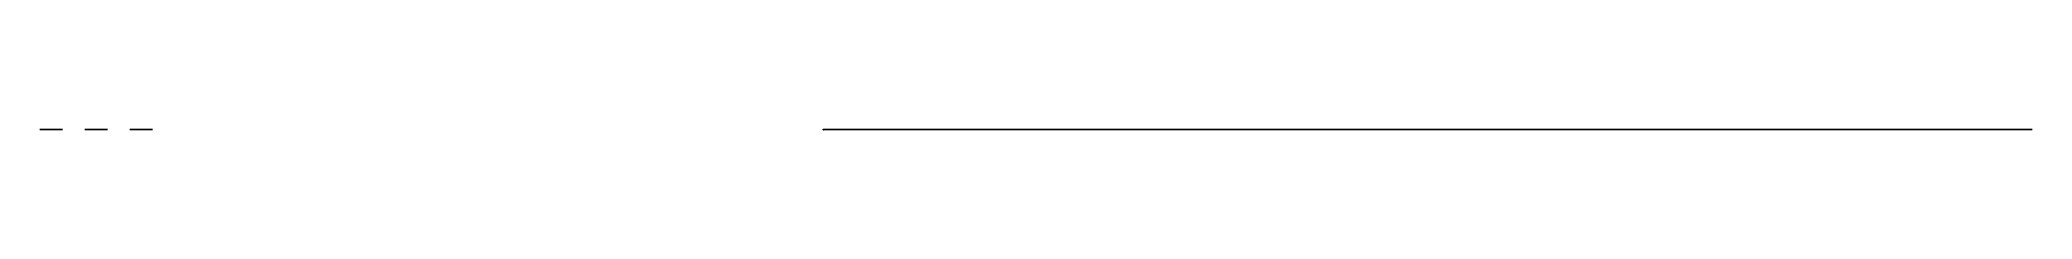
# Model space of a CAD drawing. Header units: millimetres. Extents: x -161 to 248, y 0 to 0.
import ezdxf

# ---------------------------------------------------------------- set-up
doc = ezdxf.new("R2010")
doc.units = ezdxf.units.MM
doc.header["$MEASUREMENT"] = 0
doc.layers.add('Drip tray 2 v30_Sketch1', color=7, linetype='Continuous')

msp = doc.modelspace()

# ---------------------------------------------------------------- linework, layer by layer
at = {"layer": 'Drip tray 2 v30_Sketch1'}
for p, q in [((-160.7, 0, -101), (-156.08, 0, -101)), ((-151.46, 0, -101), (-146.84, 0, -101)), ((-137.61, 0, -101), (-142.22, 0, -101)), ((248, 0, -158), (0, 0, -158)), ((0, 0, -158), (0, 0)), ((0, 0), (248, 0)), ((241, 0, -5), (7, 0, -5)), ((7, 0, -5), (7, 0, -108)), ((7, 0, -108), (241, 0, -108)), ((9, 0, -7), (9, 0, -106)), ((239, 0, -7), (9, 0, -7)), ((9, 0, -106), (239, 0, -106)), ((25, 0, -63), (9, 0, -63)), ((9, 0, -106), (9, 0, -158)), ((9, 0, -148), (25, 0, -148)), ((25, 0, -68), (9, 0, -68)), ((10.65, 0, -68), (10.65, 0, -148)), ((12, 0, -10), (12, 0, -63)), ((12, 0, -10), (236, 0, -10)), ((124, 0, -56.5), (12, 0, -56.5)), ((36.54, 0, -103), (12, 0, -60.5)), ((12, 0, -56.5), (38.85, 0, -103)), ((36.54, 0, -10), (12, 0, -52.5)), ((12, 0, -56.5), (38.85, 0, -10)), ((12, 0, -12), (236, 0, -12)), ((64.54, 0, -58.5), (12, 0, -58.5)), ((13.15, 0, -54.5), (64.54, 0, -54.5)), ((14, 0, -10), (14, 0, -56.5)), ((17.77, 0, -46.5), (14, 0, -39.96)), ((50.68, 0, -30.5), (14, 0, -30.5)), ((27.01, 0, -30.5), (14, 0, -7.96)), ((43.75, 0, -18.5), (14, 0, -18.5)), ((57.61, 0, -42.5), (14, 0, -42.5)), ((41.44, 0, -14.5), (14, 0, -14.5)), ((46.06, 0, -22.5), (14, 0, -22.5)), ((55.3, 0, -38.5), (14, 0, -38.5)), ((59.92, 0, -46.5), (14, 0, -46.5)), ((52.99, 0, -34.5), (14, 0, -34.5)), ((20.08, 0, -42.5), (14, 0, -31.96)), ((14, 0, -15.96), (23.55, 0, -32.5)), ((24.7, 0, -34.5), (14, 0, -15.96)), ((48.37, 0, -26.5), (14, 0, -26.5)), ((14, 0, -23.96), (21.24, 0, -36.5)), ((14, 0, -31.96), (18.93, 0, -40.5)), ((14, 0, -39.96), (16.62, 0, -44.5)), ((22.39, 0, -38.5), (14, 0, -23.96)), ((14, 0, -15.96), (14, 0, -23.96)), ((14, 0, -31.96), (14, 0, -39.96)), ((40, 0, -12), (14.31, 0, -56.5)), ((14.31, 0, -56.5), (40, 0, -101)), ((38.85, 0, -14), (15.46, 0, -54.5)), ((15.46, 0, -54.5), (18.35, 0, -54.5)), ((15.46, 0, -58.5), (18.35, 0, -58.5)), ((18.06, 0, -63), (15.46, 0, -58.5)), ((16.33, 0, -12), (20.95, 0, -12)), ((16.33, 0, -12), (25.86, 0, -28.5)), ((18.93, 0, -40.5), (16.62, 0, -44.5)), ((40.29, 0, -96.5), (17.2, 0, -56.5)), ((20.95, 0, -63), (18.06, 0, -63)), ((40.29, 0, -16.5), (18.35, 0, -54.5)), ((18.35, 0, -58.5), (20.95, 0, -63)), ((29.32, 0, -26.5), (19.79, 0, -10)), ((20.95, 0, -12), (28.17, 0, -24.5)), ((23.55, 0, -32.5), (21.24, 0, -36.5)), ((43.75, 0, -94.5), (21.81, 0, -56.5)), ((22.97, 0, -54.5), (27.59, 0, -54.5)), ((42.6, 0, -20.5), (22.97, 0, -54.5)), ((42.6, 0, -92.5), (22.97, 0, -58.5)), ((22.97, 0, -58.5), (27.59, 0, -58.5)), ((23.35, 0, -68), (23.35, 0, -148)), ((31.63, 0, -22.5), (24.41, 0, -10)), ((25, 0, -106), (25, 0, -63)), ((25, 0, -103), (223, 0, -103)), ((25, 0, -106), (25, 0, -158)), ((25, 0, -111), (223, 0, -111)), ((25, 0, -155), (223, 0, -155)), ((25, 0, -101), (25, 0, -97.98)), ((29.32, 0, -90.5), (25, 0, -97.98)), ((39.14, 0, -98.5), (25, 0, -98.5)), ((41.44, 0, -94.5), (25, 0, -94.5)), ((25, 0, -97.98), (29.32, 0, -90.5)), ((46.06, 0, -86.5), (25, 0, -86.5)), ((27.01, 0, -86.5), (25, 0, -89.98)), ((25, 0, -83.02), (25, 0, -89.98)), ((27.01, 0, -86.5), (25, 0, -83.02)), ((37.69, 0, -101), (25, 0, -101)), ((25, 0, -89.98), (27.01, 0, -86.5)), ((43.75, 0, -90.5), (25, 0, -90.5)), ((25, 0, -101), (27.88, 0, -101)), ((25, 0, -75.02), (25, 0, -70.02)), ((25, 0, -70.02), (40.29, 0, -96.5)), ((38.85, 0, -99), (25, 0, -75.02)), ((25.57, 0, -12), (30.19, 0, -12)), ((25.57, 0, -12), (30.48, 0, -20.5)), ((28.17, 0, -24.5), (25.86, 0, -28.5)), ((46.06, 0, -90.5), (26.43, 0, -56.5)), ((31.63, 0, -94.5), (26.72, 0, -103)), ((44.91, 0, -24.5), (27.59, 0, -54.5)), ((27.59, 0, -58.5), (44.91, 0, -88.5)), ((27.88, 0, -101), (31.63, 0, -94.5)), ((28, 0, -108), (28, 0, -158)), ((28, 0, -155), (32, 0, -155)), ((32, 0, -111), (28, 0, -111)), ((28, 0, -111), (28, 0, -155)), ((33.94, 0, -18.5), (29.03, 0, -10)), ((29.32, 0, -90.5), (31.63, 0, -94.5)), ((32.78, 0, -16.5), (30.19, 0, -12)), ((32.78, 0, -16.5), (30.48, 0, -20.5)), ((48.37, 0, -86.5), (31.05, 0, -56.5)), ((33.94, 0, -98.5), (31.34, 0, -103)), ((32, 0, -155), (32, 0, -111)), ((32.21, 0, -54.5), (36.83, 0, -54.5)), ((47.22, 0, -28.5), (32.21, 0, -54.5)), ((47.22, 0, -84.5), (32.21, 0, -58.5)), ((32.21, 0, -58.5), (36.83, 0, -58.5)), ((32.5, 0, -101), (35.38, 0, -101)), ((32.5, 0, -101), (33.94, 0, -98.5)), ((36.25, 0, -14.5), (33.65, 0, -10)), ((33.94, 0, -98.5), (35.38, 0, -101)), ((50.68, 0, -82.5), (35.67, 0, -56.5)), ((36, 0, -111), (36, 0, -155)), ((36, 0, -155), (40, 0, -155)), ((40, 0, -111), (36, 0, -111)), ((49.53, 0, -32.5), (36.83, 0, -54.5)), ((36.83, 0, -58.5), (49.53, 0, -80.5)), ((63.38, 0, -56.5), (37.69, 0, -12)), ((63.38, 0, -56.5), (37.69, 0, -101)), ((37.69, 0, -101), (223, 0, -101)), ((65.69, 0, -56.5), (38.85, 0, -103)), ((38.85, 0, -10), (65.69, 0, -56.5)), ((40.29, 0, -16.5), (38.85, 0, -14)), ((40.29, 0, -96.5), (38.85, 0, -99)), ((43.75, 0, -98.5), (39.14, 0, -98.5)), ((40, 0, -155), (40, 0, -111)), ((41.44, 0, -14.5), (40.29, 0, -16.5)), ((52.99, 0, -78.5), (40.29, 0, -56.5)), ((41.44, 0, -98.5), (40.29, 0, -96.5)), ((68, 0, -56.5), (41.16, 0, -10)), ((41.16, 0, -103), (68, 0, -56.5)), ((43.75, 0, -14.5), (41.44, 0, -14.5)), ((51.84, 0, -36.5), (41.44, 0, -54.5)), ((41.44, 0, -54.5), (46.06, 0, -54.5)), ((46.06, 0, -94.5), (41.44, 0, -94.5)), ((41.44, 0, -58.5), (46.06, 0, -58.5)), ((51.84, 0, -76.5), (41.44, 0, -58.5)), ((42.31, 0, -12), (43.75, 0, -14.5)), ((96, 0, -12), (42.31, 0, -12)), ((43.75, 0, -98.5), (42.31, 0, -101)), ((42.31, 0, -101), (96, 0, -101)), ((43.75, 0, -18.5), (42.6, 0, -20.5)), ((44.91, 0, -24.5), (42.6, 0, -20.5)), ((44.91, 0, -88.5), (42.6, 0, -92.5)), ((43.75, 0, -14.5), (97.44, 0, -14.5)), ((46.06, 0, -18.5), (43.75, 0, -18.5)), ((43.75, 0, -98.5), (97.44, 0, -98.5)), ((48.37, 0, -90.5), (43.75, 0, -90.5)), ((48, 0, -111), (44, 0, -111)), ((44, 0, -111), (44, 0, -155)), ((44, 0, -155), (48, 0, -155)), ((46.06, 0, -22.5), (44.91, 0, -24.5)), ((55.3, 0, -74.5), (44.91, 0, -56.5)), ((46.06, 0, -18.5), (48.37, 0, -22.5)), ((99.75, 0, -18.5), (46.06, 0, -18.5)), ((48.37, 0, -22.5), (46.06, 0, -22.5)), ((48.37, 0, -90.5), (46.06, 0, -94.5)), ((54.15, 0, -40.5), (46.06, 0, -54.5)), ((46.06, 0, -94.5), (99.75, 0, -94.5)), ((50.68, 0, -86.5), (46.06, 0, -86.5)), ((46.06, 0, -58.5), (54.15, 0, -72.5)), ((49.53, 0, -32.5), (47.22, 0, -28.5)), ((48.37, 0, -26.5), (47.22, 0, -28.5)), ((49.53, 0, -80.5), (47.22, 0, -84.5)), ((48, 0, -155), (48, 0, -111)), ((102.06, 0, -22.5), (48.37, 0, -22.5)), ((50.68, 0, -26.5), (48.37, 0, -26.5)), ((48.37, 0, -90.5), (102.06, 0, -90.5)), ((52.99, 0, -82.5), (48.37, 0, -82.5)), ((50.68, 0, -30.5), (49.53, 0, -32.5)), ((57.61, 0, -70.5), (49.53, 0, -56.5)), ((52.99, 0, -30.5), (50.68, 0, -26.5)), ((104.37, 0, -26.5), (50.68, 0, -26.5)), ((52.99, 0, -82.5), (50.68, 0, -86.5)), ((50.68, 0, -54.5), (55.3, 0, -54.5)), ((52.99, 0, -30.5), (50.68, 0, -30.5)), ((56.46, 0, -44.5), (50.68, 0, -54.5)), ((50.68, 0, -86.5), (104.37, 0, -86.5)), ((55.3, 0, -78.5), (50.68, 0, -78.5)), ((56.46, 0, -68.5), (50.68, 0, -58.5)), ((50.68, 0, -58.5), (55.3, 0, -58.5)), ((52.99, 0, -34.5), (51.84, 0, -36.5)), ((54.15, 0, -40.5), (51.84, 0, -36.5)), ((54.15, 0, -72.5), (51.84, 0, -76.5)), ((52, 0, -111), (52, 0, -155)), ((52, 0, -155), (56, 0, -155)), ((56, 0, -111), (52, 0, -111)), ((106.68, 0, -30.5), (52.99, 0, -30.5)), ((52.99, 0, -82.5), (106.68, 0, -82.5)), ((55.3, 0, -34.5), (52.99, 0, -34.5)), ((57.61, 0, -74.5), (52.99, 0, -74.5)), ((55.3, 0, -38.5), (54.15, 0, -40.5)), ((59.92, 0, -66.5), (54.15, 0, -56.5)), ((55.3, 0, -34.5), (57.61, 0, -38.5)), ((108.99, 0, -34.5), (55.3, 0, -34.5)), ((57.61, 0, -74.5), (55.3, 0, -78.5)), ((57.61, 0, -38.5), (55.3, 0, -38.5)), ((58.77, 0, -48.5), (55.3, 0, -54.5)), ((55.3, 0, -78.5), (108.99, 0, -78.5)), ((59.92, 0, -70.5), (55.3, 0, -70.5)), ((55.3, 0, -58.5), (58.77, 0, -64.5)), ((56, 0, -155), (56, 0, -111)), ((56.46, 0, -44.5), (58.77, 0, -48.5)), ((57.61, 0, -42.5), (56.46, 0, -44.5)), ((56.46, 0, -68.5), (58.77, 0, -64.5)), ((57.61, 0, -38.5), (111.3, 0, -38.5)), ((59.92, 0, -42.5), (57.61, 0, -42.5)), ((57.61, 0, -74.5), (111.3, 0, -74.5)), ((62.23, 0, -66.5), (57.61, 0, -66.5)), ((59.92, 0, -46.5), (58.77, 0, -48.5)), ((62.23, 0, -62.5), (58.77, 0, -56.5)), ((113.61, 0, -42.5), (59.92, 0, -42.5)), ((59.92, 0, -42.5), (62.23, 0, -46.5)), ((59.92, 0, -70.5), (113.61, 0, -70.5)), ((62.23, 0, -66.5), (59.92, 0, -70.5)), ((61.07, 0, -52.5), (59.92, 0, -54.5)), ((59.92, 0, -54.5), (62.23, 0, -54.5)), ((62.23, 0, -46.5), (59.92, 0, -46.5)), ((64.54, 0, -62.5), (59.92, 0, -62.5)), ((59.92, 0, -58.5), (61.07, 0, -60.5)), ((62.23, 0, -58.5), (59.92, 0, -58.5)), ((60, 0, -111), (60, 0, -155)), ((64, 0, -111), (60, 0, -111)), ((60, 0, -155), (64, 0, -155)), ((62.23, 0, -50.5), (61.07, 0, -52.5)), ((61.07, 0, -52.5), (62.23, 0, -54.5)), ((62.23, 0, -58.5), (61.07, 0, -60.5)), ((62.23, 0, -46.5), (115.92, 0, -46.5)), ((64.54, 0, -50.5), (62.23, 0, -50.5)), ((62.23, 0, -66.5), (115.92, 0, -66.5)), ((64, 0, -155), (64, 0, -111)), ((64.54, 0, -54.5), (236, 0, -54.5)), ((64.54, 0, -50.5), (66.85, 0, -54.5)), ((64.54, 0, -58.5), (236, 0, -58.5)), ((118.23, 0, -50.5), (64.54, 0, -50.5)), ((64.54, 0, -62.5), (118.23, 0, -62.5)), ((66.85, 0, -58.5), (64.54, 0, -62.5)), ((66.85, 0, -54.5), (120.54, 0, -54.5)), ((66.85, 0, -58.5), (120.54, 0, -58.5)), ((68, 0, -155), (72, 0, -155)), ((72, 0, -111), (68, 0, -111)), ((68, 0, -111), (68, 0, -155)), ((72, 0, -155), (72, 0, -111)), ((80, 0, -111), (76, 0, -111)), ((76, 0, -155), (80, 0, -155)), ((76, 0, -111), (76, 0, -155)), ((80, 0, -155), (80, 0, -111)), ((84, 0, -111), (84, 0, -155)), ((88, 0, -111), (84, 0, -111)), ((84, 0, -155), (88, 0, -155)), ((88, 0, -155), (88, 0, -111)), ((96, 0, -111), (92, 0, -111)), ((92, 0, -155), (96, 0, -155)), ((92, 0, -111), (92, 0, -155)), ((94.84, 0, -103), (148.54, 0, -10)), ((94.84, 0, -10), (148.54, 0, -103)), ((96, 0, -101), (97.44, 0, -98.5)), ((96, 0, -12), (97.44, 0, -14.5)), ((96, 0, -155), (96, 0, -111)), ((124, 0, -56.5), (97.15, 0, -103)), ((124, 0, -56.5), (97.15, 0, -10)), ((97.44, 0, -14.5), (102.06, 0, -14.5)), ((97.44, 0, -98.5), (102.06, 0, -98.5)), ((99.46, 0, -103), (153.16, 0, -10)), ((99.46, 0, -10), (153.16, 0, -103)), ((99.75, 0, -18.5), (102.06, 0, -22.5)), ((99.75, 0, -94.5), (102.06, 0, -90.5)), ((99.75, 0, -18.5), (104.37, 0, -18.5)), ((99.75, 0, -14.5), (102.35, 0, -10)), ((99.75, 0, -94.5), (104.37, 0, -94.5)), ((99.75, 0, -98.5), (102.35, 0, -103)), ((100, 0, -111), (100, 0, -155)), ((104, 0, -111), (100, 0, -111)), ((100, 0, -155), (104, 0, -155)), ((102.06, 0, -22.5), (106.68, 0, -22.5)), ((102.06, 0, -18.5), (106.97, 0, -10)), ((102.06, 0, -90.5), (106.68, 0, -90.5)), ((102.06, 0, -94.5), (106.97, 0, -103)), ((103.22, 0, -16.5), (105.81, 0, -12)), ((105.52, 0, -20.5), (103.22, 0, -16.5)), ((105.81, 0, -101), (103.22, 0, -96.5)), ((103.22, 0, -96.5), (105.52, 0, -92.5)), ((104, 0, -155), (104, 0, -111)), ((106.68, 0, -30.5), (104.37, 0, -26.5)), ((104.37, 0, -26.5), (108.99, 0, -26.5)), ((104.37, 0, -22.5), (111.59, 0, -10)), ((104.37, 0, -86.5), (106.68, 0, -82.5)), ((104.37, 0, -90.5), (111.59, 0, -103)), ((104.37, 0, -86.5), (143.63, 0, -86.5)), ((105.52, 0, -20.5), (110.43, 0, -12)), ((105.52, 0, -92.5), (110.43, 0, -101)), ((110.43, 0, -12), (105.81, 0, -12)), ((110.43, 0, -101), (105.81, 0, -101)), ((106.68, 0, -30.5), (111.3, 0, -30.5)), ((106.68, 0, -26.5), (116.21, 0, -10)), ((106.68, 0, -86.5), (116.21, 0, -103)), ((106.68, 0, -82.5), (111.3, 0, -82.5)), ((107.83, 0, -24.5), (115.05, 0, -12)), ((110.14, 0, -28.5), (107.83, 0, -24.5)), ((110.14, 0, -84.5), (107.83, 0, -88.5)), ((107.83, 0, -88.5), (115.05, 0, -101)), ((108.99, 0, -34.5), (111.3, 0, -38.5)), ((108.99, 0, -34.5), (113.61, 0, -34.5)), ((108.99, 0, -78.5), (111.3, 0, -74.5)), ((108.99, 0, -30.5), (120.82, 0, -10)), ((108.99, 0, -82.5), (120.82, 0, -103)), ((108.99, 0, -78.5), (113.61, 0, -78.5)), ((110.14, 0, -28.5), (119.67, 0, -12)), ((119.67, 0, -101), (110.14, 0, -84.5)), ((111.3, 0, -38.5), (115.92, 0, -38.5)), ((111.3, 0, -34.5), (125.44, 0, -10)), ((111.3, 0, -78.5), (125.44, 0, -103)), ((111.3, 0, -74.5), (115.92, 0, -74.5)), ((112.45, 0, -32.5), (124.29, 0, -12)), ((112.45, 0, -32.5), (114.76, 0, -36.5)), ((114.76, 0, -76.5), (112.45, 0, -80.5)), ((112.45, 0, -80.5), (124.29, 0, -101)), ((113.61, 0, -42.5), (115.92, 0, -46.5)), ((113.61, 0, -42.5), (118.23, 0, -42.5)), ((113.61, 0, -70.5), (115.92, 0, -66.5)), ((113.61, 0, -38.5), (130.06, 0, -10)), ((113.61, 0, -74.5), (130.06, 0, -103)), ((113.61, 0, -70.5), (118.23, 0, -70.5)), ((114.76, 0, -36.5), (128.91, 0, -12)), ((128.91, 0, -101), (114.76, 0, -76.5)), ((119.67, 0, -12), (115.05, 0, -12)), ((115.05, 0, -101), (119.67, 0, -101)), ((115.92, 0, -42.5), (134.68, 0, -10)), ((115.92, 0, -46.5), (120.54, 0, -46.5)), ((115.92, 0, -70.5), (134.68, 0, -103)), ((115.92, 0, -66.5), (120.54, 0, -66.5)), ((133.53, 0, -12), (117.07, 0, -40.5)), ((119.38, 0, -44.5), (117.07, 0, -40.5)), ((117.07, 0, -72.5), (133.53, 0, -101)), ((119.38, 0, -68.5), (117.07, 0, -72.5)), ((118.23, 0, -50.5), (120.54, 0, -54.5)), ((118.23, 0, -50.5), (122.85, 0, -50.5)), ((118.23, 0, -46.5), (139.3, 0, -10)), ((118.23, 0, -62.5), (120.54, 0, -58.5)), ((118.23, 0, -66.5), (139.3, 0, -103)), ((118.23, 0, -62.5), (122.85, 0, -62.5)), ((119.38, 0, -44.5), (138.15, 0, -12)), ((138.15, 0, -101), (119.38, 0, -68.5)), ((120.54, 0, -50.5), (143.92, 0, -10)), ((120.54, 0, -62.5), (143.92, 0, -103)), ((124, 0, -52.5), (121.69, 0, -48.5)), ((142.76, 0, -12), (121.69, 0, -48.5)), ((121.69, 0, -64.5), (142.76, 0, -101)), ((124, 0, -60.5), (121.69, 0, -64.5)), ((124, 0, -10), (124, 0, -103)), ((124, 0, -148), (124, 0, -123)), ((124, 0, -148), (124, 0, -158)), ((124, 0, -56.5), (177.69, 0, -56.5)), ((124, 0, -56.5), (236, 0, -56.5)), ((124, 0, -56.5), (150.85, 0, -103)), ((124, 0, -56.5), (150.85, 0, -10)), ((124, 0, -56.5), (177.69, 0, -56.5)), ((124, 0, -52.5), (147.38, 0, -12)), ((147.38, 0, -101), (124, 0, -60.5)), ((128.91, 0, -12), (124.29, 0, -12)), ((124.29, 0, -101), (128.91, 0, -101)), ((127.46, 0, -54.5), (129.77, 0, -50.5)), ((127.46, 0, -54.5), (179, 0, -54.5)), ((127.46, 0, -58.5), (129.77, 0, -62.5)), ((179, 0, -58.5), (127.46, 0, -58.5)), ((129.77, 0, -50.5), (179, 0, -50.5)), ((129.77, 0, -62.5), (179, 0, -62.5)), ((132.08, 0, -46.5), (179, 0, -46.5)), ((132.08, 0, -66.5), (179, 0, -66.5)), ((132.08, 0, -66.5), (134.39, 0, -70.5)), ((132.08, 0, -46.5), (134.39, 0, -42.5)), ((138.15, 0, -12), (133.53, 0, -12)), ((133.53, 0, -101), (138.15, 0, -101)), ((134.39, 0, -42.5), (179, 0, -42.5)), ((134.39, 0, -70.5), (179, 0, -70.5)), ((136.7, 0, -38.5), (179, 0, -38.5)), ((136.7, 0, -74.5), (139.01, 0, -78.5)), ((136.7, 0, -74.5), (179, 0, -74.5)), ((136.7, 0, -38.5), (139.01, 0, -34.5)), ((139.01, 0, -78.5), (179, 0, -78.5)), ((139.01, 0, -34.5), (179, 0, -34.5)), ((141.32, 0, -30.5), (179, 0, -30.5)), ((141.32, 0, -82.5), (179, 0, -82.5)), ((141.32, 0, -82.5), (143.63, 0, -86.5)), ((141.32, 0, -30.5), (143.63, 0, -26.5)), ((142.76, 0, -12), (147.38, 0, -12)), ((142.76, 0, -101), (147.38, 0, -101)), ((143.63, 0, -26.5), (179, 0, -26.5)), ((143.63, 0, -86.5), (179, 0, -86.5)), ((144, 0, -111), (148, 0, -111)), ((148, 0, -155), (144, 0, -155)), ((144, 0, -155), (144, 0, -111)), ((145.94, 0, -22.5), (179, 0, -22.5)), ((145.94, 0, -22.5), (148.25, 0, -18.5)), ((145.94, 0, -90.5), (148.25, 0, -94.5)), ((145.94, 0, -90.5), (179, 0, -90.5)), ((148, 0, -111), (148, 0, -155)), ((148.25, 0, -18.5), (179, 0, -18.5)), ((148.25, 0, -94.5), (179, 0, -94.5)), ((150.56, 0, -14.5), (179, 0, -14.5)), ((150.56, 0, -98.5), (179, 0, -98.5)), ((152, 0, -12), (150.56, 0, -14.5)), ((150.56, 0, -98.5), (152, 0, -101)), ((179, 0, -12), (152, 0, -12)), ((152, 0, -101), (179, 0, -101)), ((152, 0, -155), (152, 0, -111)), ((156, 0, -155), (152, 0, -155)), ((152, 0, -111), (156, 0, -111)), ((156, 0, -111), (156, 0, -155)), ((164, 0, -155), (160, 0, -155)), ((160, 0, -155), (160, 0, -111)), ((160, 0, -111), (164, 0, -111)), ((164, 0, -111), (164, 0, -155)), ((172, 0, -155), (168, 0, -155)), ((168, 0, -155), (168, 0, -111)), ((168, 0, -111), (172, 0, -111)), ((172, 0, -111), (172, 0, -155)), ((176, 0, -111), (180, 0, -111)), ((176, 0, -155), (176, 0, -111)), ((180, 0, -155), (176, 0, -155)), ((179, 0, -103), (179, 0, -10)), ((179, 0, -30.5), (179, 0, -26.5)), ((179, 0, -22.5), (179, 0, -18.5)), ((179, 0, -54.5), (179, 0, -50.5)), ((179, 0, -46.5), (179, 0, -42.5)), ((179, 0, -94.5), (179, 0, -90.5)), ((179, 0, -101), (179, 0, -98.5)), ((179, 0, -86.5), (179, 0, -82.5)), ((179, 0, -14.5), (179, 0, -12)), ((179, 0, -38.5), (179, 0, -34.5)), ((179, 0, -78.5), (179, 0, -74.5)), ((179, 0, -62.5), (179, 0, -58.5)), ((179, 0, -14.5), (183, 0, -14.5)), ((179, 0, -70.5), (179, 0, -66.5)), ((179, 0, -86.5), (183, 0, -86.5)), ((179, 0, -70.5), (183, 0, -70.5)), ((179, 0, -50.5), (183, 0, -50.5)), ((179, 0, -82.5), (183, 0, -82.5)), ((179, 0, -18.5), (183, 0, -18.5)), ((179, 0, -30.5), (183, 0, -30.5)), ((179, 0, -42.5), (183, 0, -42.5)), ((179, 0, -46.5), (183, 0, -46.5)), ((179, 0, -98.5), (183, 0, -98.5)), ((179, 0, -26.5), (183, 0, -26.5)), ((179, 0, -38.5), (183, 0, -38.5)), ((179, 0, -62.5), (183, 0, -62.5)), ((179, 0, -78.5), (183, 0, -78.5)), ((179, 0, -90.5), (183, 0, -90.5)), ((179, 0, -22.5), (183, 0, -22.5)), ((179, 0, -34.5), (183, 0, -34.5)), ((179, 0, -94.5), (183, 0, -94.5)), ((179, 0, -66.5), (183, 0, -66.5)), ((179, 0, -74.5), (183, 0, -74.5)), ((180, 0, -111), (180, 0, -155)), ((181, 0, -56.5), (181, 0, -103)), ((181, 0, -10), (181, 0, -56.5)), ((183, 0, -10), (183, 0, -103)), ((183, 0, -82.5), (218.68, 0, -82.5)), ((183, 0, -54.5), (232.54, 0, -54.5)), ((183, 0, -18.5), (211.75, 0, -18.5)), ((183, 0, -58.5), (232.54, 0, -58.5)), ((183, 0, -14.5), (183, 0, -12)), ((183, 0, -78.5), (220.99, 0, -78.5)), ((183, 0, -34.5), (220.99, 0, -34.5)), ((183, 0, -70.5), (223, 0, -70.5)), ((183, 0, -46.5), (183, 0, -42.5)), ((183, 0, -86.5), (216.37, 0, -86.5)), ((183, 0, -14.5), (209.44, 0, -14.5)), ((183, 0, -26.5), (216.37, 0, -26.5)), ((183, 0, -30.5), (183, 0, -26.5)), ((183, 0, -86.5), (183, 0, -82.5)), ((183, 0, -22.5), (183, 0, -18.5)), ((183, 0, -50.5), (230.23, 0, -50.5)), ((183, 0, -98.5), (183, 0, -101)), ((183, 0, -22.5), (214.06, 0, -22.5)), ((183, 0, -38.5), (223.3, 0, -38.5)), ((183, 0, -46.5), (227.92, 0, -46.5)), ((183, 0, -38.5), (183, 0, -34.5)), ((183, 0, -101), (208, 0, -101)), ((183, 0, -98.5), (209.44, 0, -98.5)), ((183, 0, -90.5), (214.06, 0, -90.5)), ((183, 0, -42.5), (225.61, 0, -42.5)), ((183, 0, -66.5), (223, 0, -66.5)), ((183, 0, -12), (208, 0, -12)), ((183, 0, -94.5), (211.75, 0, -94.5)), ((183, 0, -78.5), (183, 0, -74.5)), ((183, 0, -62.5), (230.23, 0, -62.5)), ((183, 0, -30.5), (218.68, 0, -30.5)), ((183, 0, -54.5), (183, 0, -50.5)), ((183, 0, -90.5), (183, 0, -94.5)), ((183, 0, -74.5), (223, 0, -74.5)), ((183, 0, -58.5), (183, 0, -62.5)), ((183, 0, -66.5), (183, 0, -70.5)), ((188, 0, -155), (184, 0, -155)), ((184, 0, -111), (188, 0, -111)), ((184, 0, -155), (184, 0, -111)), ((188, 0, -111), (188, 0, -155)), ((192, 0, -155), (192, 0, -111)), ((196, 0, -155), (192, 0, -155)), ((192, 0, -111), (196, 0, -111)), ((196, 0, -111), (196, 0, -155)), ((236, 0, -56.5), (197.73, 0, -56.5)), ((200, 0, -155), (200, 0, -111)), ((204, 0, -155), (200, 0, -155)), ((200, 0, -111), (204, 0, -111)), ((204, 0, -111), (204, 0, -155)), ((233.69, 0, -56.5), (206.84, 0, -103)), ((236, 0, -60.5), (206.84, 0, -10)), ((208, 0, -101), (209.44, 0, -98.5)), ((208, 0, -12), (209.44, 0, -14.5)), ((212, 0, -155), (208, 0, -155)), ((208, 0, -111), (212, 0, -111)), ((208, 0, -155), (208, 0, -111)), ((236, 0, -56.5), (209.15, 0, -10)), ((236, 0, -56.5), (209.15, 0, -103)), ((209.44, 0, -14.5), (214.06, 0, -14.5)), ((209.44, 0, -98.5), (214.06, 0, -98.5)), ((236, 0, -52.5), (211.46, 0, -10)), ((236, 0, -60.5), (211.46, 0, -103)), ((211.75, 0, -94.5), (214.06, 0, -90.5)), ((211.75, 0, -18.5), (214.06, 0, -22.5)), ((211.75, 0, -94.5), (216.37, 0, -94.5)), ((211.75, 0, -18.5), (216.37, 0, -18.5)), ((211.75, 0, -98.5), (213.19, 0, -101)), ((211.75, 0, -14.5), (213.19, 0, -12)), ((212, 0, -111), (212, 0, -155)), ((214.06, 0, -18.5), (218.97, 0, -10)), ((214.06, 0, -90.5), (218.68, 0, -90.5)), ((214.06, 0, -94.5), (217.81, 0, -101)), ((214.06, 0, -22.5), (218.68, 0, -22.5)), ((215.22, 0, -96.5), (217.81, 0, -101)), ((217.52, 0, -92.5), (215.22, 0, -96.5)), ((215.22, 0, -16.5), (217.52, 0, -20.5)), ((217.81, 0, -12), (215.22, 0, -16.5)), ((216, 0, -155), (216, 0, -111)), ((216, 0, -111), (220, 0, -111)), ((220, 0, -155), (216, 0, -155)), ((216.37, 0, -86.5), (218.68, 0, -82.5)), ((216.37, 0, -26.5), (218.68, 0, -30.5)), ((216.37, 0, -86.5), (223, 0, -86.5)), ((216.37, 0, -26.5), (220.99, 0, -26.5)), ((216.37, 0, -90.5), (222.43, 0, -101)), ((216.37, 0, -22.5), (223.59, 0, -10)), ((222.43, 0, -101), (217.52, 0, -92.5)), ((217.52, 0, -20.5), (222.43, 0, -12)), ((222.43, 0, -12), (217.81, 0, -12)), ((217.81, 0, -101), (222.43, 0, -101)), ((218.68, 0, -82.5), (223, 0, -82.5)), ((218.68, 0, -26.5), (228.21, 0, -10)), ((218.68, 0, -30.5), (223.3, 0, -30.5)), ((218.68, 0, -86.5), (223, 0, -93.98)), ((219.83, 0, -24.5), (222.14, 0, -28.5)), ((219.83, 0, -88.5), (222.14, 0, -84.5)), ((227.05, 0, -12), (219.83, 0, -24.5)), ((219.83, 0, -88.5), (223, 0, -93.98)), ((220, 0, -108), (220, 0, -158)), ((220, 0, -111), (220, 0, -155)), ((220.99, 0, -78.5), (223, 0, -75.02)), ((220.99, 0, -34.5), (223.3, 0, -38.5)), ((220.99, 0, -34.5), (225.61, 0, -34.5)), ((220.99, 0, -30.5), (232.82, 0, -10)), ((220.99, 0, -82.5), (223, 0, -85.98)), ((222.14, 0, -28.5), (231.67, 0, -12)), ((222.14, 0, -84.5), (223, 0, -85.98)), ((223, 0, -106), (223, 0, -63)), ((223, 0, -63), (239, 0, -63)), ((223, 0, -74.5), (223, 0, -75.02)), ((223, 0, -106), (223, 0, -158)), ((223, 0, -85.98), (223, 0, -93.98)), ((223, 0, -70.5), (223, 0, -66.5)), ((223, 0, -63), (223, 0, -54.5)), ((223, 0, -58.5), (223, 0, -62.5)), ((223, 0, -148), (239, 0, -148)), ((223, 0, -68), (239, 0, -68)), ((223.3, 0, -34.5), (236, 0, -12.5)), ((223.3, 0, -38.5), (227.92, 0, -38.5)), ((226.76, 0, -36.5), (224.45, 0, -32.5)), ((224.45, 0, -32.5), (234, 0, -15.96)), ((225.61, 0, -42.5), (227.92, 0, -46.5)), ((225.61, 0, -42.5), (230.23, 0, -42.5)), ((225.61, 0, -38.5), (236, 0, -20.5)), ((226.76, 0, -36.5), (234, 0, -23.96)), ((231.67, 0, -12), (227.05, 0, -12)), ((227.92, 0, -42.5), (236, 0, -28.5)), ((227.92, 0, -46.5), (232.54, 0, -46.5)), ((229.07, 0, -40.5), (231.38, 0, -44.5)), ((229.07, 0, -40.5), (234, 0, -31.96)), ((230.23, 0, -50.5), (232.54, 0, -54.5)), ((230.23, 0, -46.5), (236, 0, -36.5)), ((230.23, 0, -62.5), (232.54, 0, -58.5)), ((230.23, 0, -50.5), (234.85, 0, -50.5)), ((248, 0, -143), (231, 0, -143)), ((231, 0, -143), (231, 0, -158)), ((231.38, 0, -44.5), (234, 0, -39.96)), ((232.54, 0, -50.5), (236, 0, -44.5)), ((234, 0, -10), (234, 0, -54.5)), ((234, 0, -39.96), (234, 0, -31.96)), ((234, 0, -23.96), (234, 0, -15.96)), ((236, 0, -10), (236, 0, -63)), ((239, 0, -106), (239, 0, -7)), ((239, 0, -106), (239, 0, -158)), ((241, 0, -108), (241, 0, -5)), ((248, 0), (248, 0, -158)), ((248, 0, -158), (248, 0, -143))]:
    msp.add_line(p, q, dxfattribs=at)
at = {"layer": 'Drip tray 2 v30_Sketch1', "extrusion": (0, 1, 0)}
for centre, radius in [((-17, -143), 2.5), ((-17, -128), 2.5), ((-17, -88), 2.5), ((-17, -73), 2.5), ((-124, -123), 15.5), ((-124, -123), 12.5), ((-124, -148), 10.5), ((-124, -148), 7.5), ((-231, -128), 2.5), ((-231, -73), 2.5), ((-231, -143), 2.5), ((-231, -88), 2.5)]:
    msp.add_circle(centre, radius, dxfattribs=at)
at = {"layer": 'Drip tray 2 v30_Sketch1'}
msp.add_point((0, 0), dxfattribs=at)

doc.saveas('drawing.dxf')
